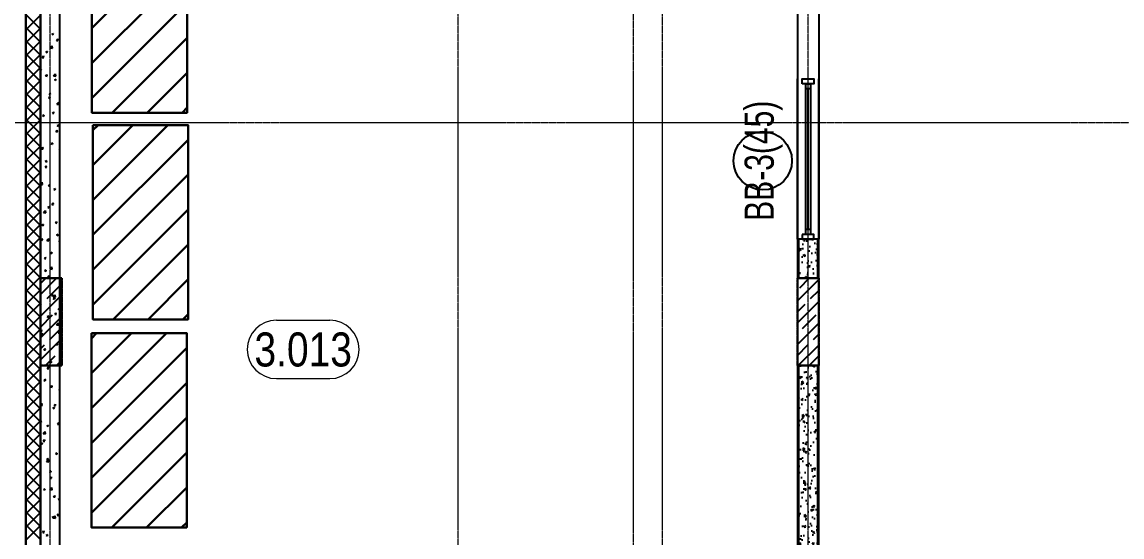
# Model space of a CAD drawing. Header units: millimetres. Extents: x -231292 to 573618, y -153144 to 564035.
# Drawn here: x 8613 to 19933, y 230002 to 235302 of the extents above; entities that cross this region are included whole.
import ezdxf
from ezdxf.enums import TextEntityAlignment as Align

# ---------------------------------------------------------------- set-up
doc = ezdxf.new("R2010")
doc.units = ezdxf.units.MM
doc.linetypes.add('CENTER2', pattern=[28.575, 19.05, -3.175, 3.175, -3.175])
doc.linetypes.add('HIDDEN2', pattern=[4.7625, 3.175, -1.5875])
doc.layers.get('0').update_dxf_attribs({"color": 250})
doc.layers.get('Defpoints').update_dxf_attribs({"color": 250})
for name, color, linetype, lineweight in [('10.3) строит. леса', 20, 'Continuous', 30), ('АР_Area', 250, 'Continuous', 5), ('АР_Витраж', 250, 'Continuous', 13), ('АР_Витраж марка', 250, 'Continuous', 9), ('АР_Колонны', 250, 'Continuous', 35), ('АР_Стены ЖБ', 250, 'Continuous', 35), ('АР_Стены ПЕНОблок', 250, 'Continuous', 20), ('АР_Тонкая', 250, 'Continuous', 5), ('АР_Утеплитель', 250, 'Continuous', 0), ('АР_Штриховка', 250, 'Continuous', 0), ('РД_Оси_100', 250, 'Continuous', 0), ('РД_проем_инж перемыч_фахверк', 250, 'Continuous', 18)]:
    doc.layers.add(name, color=color, linetype=linetype, lineweight=lineweight)
doc.layers.add('РД_Витраж_вн', color=250, linetype='Continuous')
doc.layers.add('РД_Проем', color=250, linetype='Continuous', lineweight=0, plot=False)
doc.styles.add('Arial_09', font='ARIALN.TTF', dxfattribs={"width": 0.9})
doc.styles.add('style1', font='ARIALN.TTF')

# ---------------------------------------------------------------- blocks, each defined once
blk = doc.blocks.new('MOK-МаркаПом_овал_ареал')
for p, q in [((-2.75, 3), (2.75, 3)), ((-2.75, -3), (2.75, -3))]:
    blk.add_line(p, q)
for centre, radius, start, end in [((-2.75, 0), 3, 90, 270), ((2.75, 0), 3, 270, 90), ((-3.75, 0), 3.5, 0, 0.001)]:
    blk.add_arc(centre, radius, start, end)
at = {"color": 0, "style": 'style1'}
blk.add_attdef('АР-ПОМЕЩЕНИЕ:НОМЕР', text='', height=3.5, dxfattribs=at).set_placement((0, 0), align=Align.MIDDLE)
at = {"layer": 'Defpoints', "color": 2, "style": 'style1'}
blk.add_attdef('АР-ПОМЕЩЕНИЕ:НАИМЕНОВАНИЕ', text='', height=1, dxfattribs=at).set_placement((-0.09, -4.81), align=Align.MIDDLE)
blk = doc.blocks.new('МаркаВитража1')
at = {"layer": 'Defpoints'}
blk.add_circle((0, 0), 3, dxfattribs=at)
at = {"color": 0, "linetype": 'ByBlock', "lineweight": -2, "style": 'Arial_09', "width": 0.9}
blk.add_attdef('АР-ОКНО:НАИМЕНОВАНИЕ', text='', height=3, dxfattribs=at).set_placement((0, 0), align=Align.MIDDLE)
blk = doc.blocks.new('оси_рен')
at = {"layer": 'РД_Оси_100', "color": 251, "linetype": 'CENTER2', "true_color": 0x636466}
for p, q in [((1195652.916, 135558.25), (1195652.916, 223268.25)), ((1199852.916, 135558.25), (1199852.916, 223268.25)), ((1225207.916, 183613.25), (1189697.958, 183613.25))]:
    blk.add_line(p, q, dxfattribs=at)
for points in [[(1201652.916, 223268.25), (1201652.916, 135558.25)], [(1201952.916, 135558.25), (1201952.916, 223268.25)], [(1203452.916, 135558.25), (1203452.916, 223268.25)]]:
    blk.add_lwpolyline(points, dxfattribs=at)

msp = doc.modelspace()

# ---------------------------------------------------------------- hatches: boundary and pattern name
at = {"layer": '10.3) строит. леса'}
h = msp.add_hatch(dxfattribs=at)
h.set_pattern_fill('ANSI31', color=256, scale=80)
h.set_pattern_definition([(45, (13532.57, 380247.78), (-179.60512, 179.60512), [])])
h.paths.add_polyline_path([(9332.886, 236368.665), (9332.886, 234368.665), (10312.886, 234368.665), (10312.886, 236368.665)])
h = msp.add_hatch(dxfattribs=at)
h.set_pattern_fill('ANSI31', color=256, scale=80)
h.set_pattern_definition([(45, (13542, 378121.18), (-179.60512, 179.60512), [])])
h.paths.add_polyline_path([(9342.322, 234242.065), (9342.322, 232242.065), (10322.322, 232242.065), (10322.322, 234242.065)])
h = msp.add_hatch(dxfattribs=at)
h.set_pattern_fill('ANSI31', color=256, scale=80)
h.set_pattern_definition([(45, (13527.89, 375979.33), (-179.60512, 179.60512), [])])
h.paths.add_polyline_path([(9328.199, 232100.213), (9328.199, 230100.213), (10308.199, 230100.213), (10308.199, 232100.213)])
at = {"layer": 'АР_Штриховка', "linetype": 'Continuous', "lineweight": 25, "true_color": 0x000000}
h = msp.add_hatch(dxfattribs=at)
h.set_pattern_fill('AR-CONC', color=18, angle=-315, style=0)
h.set_pattern_definition([(95, (-195344.93, 50353), (140.09465, 117.55338), [19.05, -209.55]), (40, (-195344.93, 50353), (-160.01845, 110.17673), [15.24, -167.64058]), (145.451445, (-195333.26, 50362.8), (-19.9238, 227.7301), [16.19001, -178.09024]), (91.1842, (-195380.85, 50388.92), (221.41024, 161.95341), [28.575, -314.325]), (141.63556, (-195362.4, 50402.42), (-7.08662, 342.82676), [24.28502, -267.1356]), (36.18415, (-195380.85, 50388.92), (-7.08662, 342.82676), [22.85997, -251.45973]), (66, (-195353.91, 50397.9), (179.51998, 34.89515), [19.05, -209.55]), (11, (-195353.91, 50397.9), (-86.53993, 173.94119), [15.24, -167.64]), (116.451445, (-195338.95, 50400.81), (92.98005, 208.83634), [16.19001, -178.08994]), (82.5, (-195344.934, 50353), (-57.605469, 61.973414), [0, -165.608, 0, -170.18, 0, -168.275]), (52.5, (-195344.93, 50353), (-23.589727, 118.087), [0, -97.028, 0, -161.798, 0, -64.135]), (12.5, (-195384.986, 50312.95), (99.927863, 91.826196), [0, -63.5, 0, -198.12, 0, -262.89]), (2.5, (-195402.95, 50294.99), (86.763904, 122.722393), [0, -82.55, 0, -131.572, 0, -186.69])])
h.paths.add_polyline_path([(16803.243, 235967.253), (16603.243, 235967.253), (16603.243, 235966.253), (16803.243, 235966.253)], flags=0)
h.paths.add_polyline_path([(16803.243, 233066.253), (16603.243, 233066.253), (16603.243, 232666.253), (16803.243, 232666.253)], flags=0)
h = msp.add_hatch(dxfattribs=at)
h.set_pattern_fill('AR-CONC', color=18, angle=-315, style=0)
h.set_pattern_definition([(95, (-195344.93, 50353), (140.09465, 117.55338), [19.05, -209.55]), (40, (-195344.93, 50353), (-160.01845, 110.17673), [15.24, -167.64058]), (145.451445, (-195333.26, 50362.8), (-19.9238, 227.7301), [16.19001, -178.09024]), (91.1842, (-195380.85, 50388.92), (221.41024, 161.95341), [28.575, -314.325]), (141.63556, (-195362.4, 50402.42), (-7.08662, 342.82676), [24.28502, -267.1356]), (36.18415, (-195380.85, 50388.92), (-7.08662, 342.82676), [22.85997, -251.45973]), (66, (-195353.91, 50397.9), (179.51998, 34.89515), [19.05, -209.55]), (11, (-195353.91, 50397.9), (-86.53993, 173.94119), [15.24, -167.64]), (116.451445, (-195338.95, 50400.81), (92.98005, 208.83634), [16.19001, -178.08994]), (82.5, (-195344.934, 50353), (-57.605469, 61.973414), [0, -165.608, 0, -170.18, 0, -168.275]), (52.5, (-195344.93, 50353), (-23.589727, 118.087), [0, -97.028, 0, -161.798, 0, -64.135]), (12.5, (-195384.986, 50312.95), (99.927863, 91.826196), [0, -63.5, 0, -198.12, 0, -262.89]), (2.5, (-195402.95, 50294.99), (86.763904, 122.722393), [0, -82.55, 0, -131.572, 0, -186.69])])
h.paths.add_polyline_path([(16803.243, 231766.253), (16603.243, 231766.253), (16603.243, 228266.253), (16803.243, 228266.253)], flags=0)

# ---------------------------------------------------------------- linework, layer by layer
at = {"layer": '10.3) строит. леса'}
for points in [[(9332.886, 236368.665), (9332.886, 234368.665), (10312.886, 234368.665), (10312.886, 236368.665)], [(9342.322, 234242.065), (9342.322, 232242.065), (10322.322, 232242.065), (10322.322, 234242.065)], [(9328.199, 232100.213), (9328.199, 230100.213), (10308.199, 230100.213), (10308.199, 232100.213)]]:
    msp.add_lwpolyline(points, close=True, dxfattribs=at)
at = {"layer": 'АР_Витраж', "color": 18, "linetype": 'Continuous', "lineweight": 25, "true_color": 0x000000}
for p, q in [((16593.243, 233066.253), (16593.243, 234716.253)), ((16813.243, 233066.253), (16813.243, 234716.253)), ((16728.243, 234616.253), (16678.243, 234616.253)), ((16703.243, 233166.253), (16703.243, 234616.253)), ((16728.243, 233166.253), (16678.243, 233166.253))]:
    msp.add_line(p, q, dxfattribs=at)
for points in [[(16643.243, 234666.253), (16643.243, 234716.253), (16763.243, 234716.253), (16763.243, 234666.253)], [(16728.243, 233116.253), (16678.243, 233116.253), (16678.243, 234666.253), (16728.243, 234666.253)], [(16643.243, 233116.253), (16643.243, 233066.253), (16763.243, 233066.253), (16763.243, 233116.253)]]:
    msp.add_lwpolyline(points, close=True, dxfattribs=at)
at = {"layer": 'АР_Колонны', "color": 18, "linetype": 'HIDDEN2', "lineweight": 25, "true_color": 0x000000}
for p, q in [((8803.243, 232666.253), (9023.243, 232666.253)), ((8803.243, 231766.253), (8803.243, 232666.253)), ((9023.243, 232666.253), (9023.243, 231766.253)), ((16593.243, 232666.253), (16813.243, 232666.253)), ((16593.243, 231766.253), (16593.243, 232666.253)), ((16813.243, 232666.253), (16813.243, 231766.253)), ((9023.243, 231766.253), (8803.243, 231766.253)), ((16813.243, 231766.253), (16593.243, 231766.253))]:
    msp.add_line(p, q, dxfattribs=at)
at = {"layer": 'АР_Колонны', "color": 18, "linetype": 'Continuous', "lineweight": 25, "true_color": 0x000000}
for p, q in [((9023.243, 232666.253), (8803.243, 232666.253)), ((8803.243, 232666.253), (8803.243, 231766.253)), ((9023.243, 232666.253), (8803.243, 232666.253)), ((8803.243, 232666.253), (8803.243, 231766.253)), ((9023.243, 231766.253), (9023.243, 232666.253)), ((9023.243, 231766.253), (9023.243, 232666.253)), ((16813.243, 232666.253), (16593.243, 232666.253)), ((16593.243, 232666.253), (16593.243, 231766.253)), ((16813.243, 232666.253), (16593.243, 232666.253)), ((16593.243, 232666.253), (16593.243, 231766.253)), ((16813.243, 231766.253), (16813.243, 232666.253)), ((16813.243, 231766.253), (16813.243, 232666.253)), ((8803.243, 231766.253), (9023.243, 231766.253)), ((8803.243, 231766.253), (9023.243, 231766.253)), ((16593.243, 231766.253), (16813.243, 231766.253)), ((16593.243, 231766.253), (16813.243, 231766.253))]:
    msp.add_line(p, q, dxfattribs=at)
at = {"layer": 'АР_Стены ЖБ', "color": 18, "linetype": 'Continuous', "lineweight": 25, "true_color": 0x000000}
for p, q in [((9023.243, 232666.253), (8803.243, 232666.253)), ((8803.243, 232666.253), (8803.243, 231766.253)), ((9023.243, 231766.253), (9023.243, 232666.253)), ((16813.243, 232666.253), (16593.243, 232666.253)), ((16593.243, 232666.253), (16593.243, 231766.253)), ((16813.243, 231766.253), (16813.243, 232666.253)), ((8803.243, 231766.253), (9023.243, 231766.253)), ((16593.243, 231766.253), (16813.243, 231766.253))]:
    msp.add_line(p, q, dxfattribs=at)
at = {"layer": 'АР_Стены ПЕНОблок', "color": 18, "linetype": 'Continuous', "lineweight": 25, "true_color": 0x000000}
for p, q in [((8803.243, 263866.253), (8803.243, 187666.253)), ((9003.243, 187666.253), (9003.243, 263866.253)), ((16803.243, 233066.253), (16603.243, 233066.253)), ((16603.243, 233066.253), (16603.243, 232666.253)), ((16803.243, 232666.253), (16803.243, 233066.253)), ((16603.243, 232666.253), (16803.243, 232666.253)), ((16803.243, 231766.253), (16603.243, 231766.253)), ((16603.243, 231766.253), (16603.243, 228266.253)), ((16803.243, 228266.253), (16803.243, 231766.253))]:
    msp.add_line(p, q, dxfattribs=at)
at = {"layer": 'АР_Тонкая', "color": 18, "linetype": 'Continuous', "lineweight": 25, "true_color": 0x000000}
for p, q in [((8653.243, 187666.253), (8653.243, 263866.253)), ((16603.243, 233066.253), (16593.243, 233066.253)), ((16593.243, 233066.253), (16593.243, 232666.253)), ((16603.243, 232666.253), (16603.243, 233066.253)), ((16813.243, 233066.253), (16803.243, 233066.253)), ((16803.243, 233066.253), (16803.243, 232666.253)), ((16813.243, 232666.253), (16813.243, 233066.253)), ((16593.243, 232666.253), (16603.243, 232666.253)), ((16803.243, 232666.253), (16813.243, 232666.253)), ((16603.243, 231766.253), (16593.243, 231766.253)), ((16593.243, 231766.253), (16593.243, 228266.253)), ((16603.243, 228266.253), (16603.243, 231766.253)), ((16813.243, 231766.253), (16803.243, 231766.253)), ((16803.243, 231766.253), (16803.243, 228266.253)), ((16813.243, 228266.253), (16813.243, 231766.253))]:
    msp.add_line(p, q, dxfattribs=at)
at = {"layer": 'АР_Утеплитель', "color": 18, "linetype": 'Continuous', "lineweight": 25, "true_color": 0x000000}
for p, q in [((8653.243, 263866.253), (8653.243, 187666.253)), ((8803.243, 187666.253), (8803.243, 263866.253))]:
    msp.add_line(p, q, dxfattribs=at)
at = {"layer": 'АР_Штриховка', "color": 18, "linetype": 'Continuous', "lineweight": 25, "true_color": 0x000000}
for p, q in [((8803.243, 235229.521), (8653.243, 235379.521)), ((8653.243, 235223.234), (8803.243, 235373.234)), ((8803.243, 235094.817), (8653.243, 235244.817)), ((8653.243, 235088.53), (8803.243, 235238.53)), ((8918.772, 235178.641), (8931.406, 235170.119)), ((8918.866, 235178.849), (8936.651, 235185.676)), ((8931.416, 235170.117), (8936.566, 235185.466)), ((8968.268, 235113.298), (8980.513, 235127.891)), ((8983.309, 235111.933), (8980.372, 235127.855)), ((8803.243, 234960.113), (8653.243, 235110.113)), ((8653.243, 234953.826), (8803.243, 235103.826)), ((8903.476, 235037.428), (8926.066, 235033.924)), ((8903.489, 235037.401), (8923.272, 235058.019)), ((8926.061, 235033.895), (8923.255, 235058.017)), ((8968.267, 235113.288), (8983.449, 235111.959)), ((8803.243, 234825.409), (8653.243, 234975.409)), ((8653.243, 234819.122), (8803.243, 234969.122)), ((8821.325, 234938.17), (8836.507, 234936.842)), ((8821.326, 234938.18), (8833.571, 234952.773)), ((8836.368, 234936.816), (8833.431, 234952.737)), ((8856.97, 234994.453), (8869.604, 234985.931)), ((8857.064, 234994.661), (8874.849, 235001.488)), ((8869.614, 234985.929), (8874.764, 235001.278)), ((8803.243, 234690.705), (8653.243, 234840.705)), ((8653.243, 234684.418), (8803.243, 234834.418)), ((8803.243, 234813.536), (8813.046, 234817.3)), ((8803.243, 234804.819), (8807.802, 234801.743)), ((8807.812, 234801.741), (8812.962, 234817.09)), ((8803.243, 234556.001), (8653.243, 234706.001)), ((8653.243, 234549.715), (8803.243, 234699.715)), ((8856.569, 234747.113), (8871.751, 234745.785)), ((8856.57, 234747.123), (8868.815, 234761.716)), ((8871.61, 234745.759), (8868.674, 234761.68)), ((8937.151, 234747.96), (8959.74, 234744.456)), ((8937.164, 234747.932), (8956.947, 234768.551)), ((8946.782, 234708), (8959.417, 234699.478)), ((8946.876, 234708.207), (8964.661, 234715.034)), ((8959.736, 234744.427), (8956.93, 234768.549)), ((8959.426, 234699.476), (8964.576, 234714.825)), ((8803.243, 234421.298), (8653.243, 234571.298)), ((8653.243, 234415.011), (8803.243, 234565.011)), ((8891.812, 234556.056), (8906.994, 234554.728)), ((8891.813, 234556.066), (8904.058, 234570.659)), ((8906.853, 234554.702), (8903.916, 234570.623)), ((8884.98, 234523.812), (8897.615, 234515.29)), ((8885.074, 234524.019), (8902.859, 234530.846)), ((8897.624, 234515.288), (8902.774, 234530.637)), ((8970.825, 234458.492), (8993.415, 234454.988)), ((8970.839, 234458.464), (8990.622, 234479.083)), ((8993.411, 234454.958), (8990.604, 234479.081)), ((8803.243, 234286.594), (8653.243, 234436.594)), ((8653.243, 234280.307), (8803.243, 234430.307)), ((8823.178, 234339.624), (8835.813, 234331.102)), ((8823.272, 234339.831), (8841.057, 234346.658)), ((8835.822, 234331.1), (8840.972, 234346.449)), ((8927.056, 234364.999), (8942.238, 234363.671)), ((8927.057, 234365.009), (8939.302, 234379.603)), ((8942.096, 234363.645), (8939.159, 234379.566)), ((8803.243, 234151.89), (8653.243, 234301.89)), ((8653.243, 234145.603), (8803.243, 234295.603)), ((8974.793, 234237.359), (8987.427, 234228.837)), ((8974.886, 234237.566), (8992.671, 234244.393)), ((8987.436, 234228.835), (8992.587, 234244.184)), ((8803.243, 234017.186), (8653.243, 234167.186)), ((8653.243, 234010.899), (8803.243, 234160.899)), ((8962.299, 234173.943), (8977.481, 234172.614)), ((8962.3, 234173.953), (8974.545, 234188.546)), ((8977.339, 234172.588), (8974.402, 234188.509)), ((8803.243, 233882.482), (8653.243, 234032.482)), ((8653.243, 233876.195), (8803.243, 234026.195)), ((8815.358, 233998.825), (8830.54, 233997.497)), ((8815.359, 233998.835), (8827.604, 234013.428)), ((8830.398, 233997.47), (8827.461, 234013.391)), ((8912.991, 234053.171), (8925.625, 234044.649)), ((8913.084, 234053.378), (8930.869, 234060.205)), ((8925.634, 234044.647), (8930.785, 234059.996)), ((8997.543, 233982.896), (9003.243, 233989.688)), ((8803.243, 233747.778), (8653.243, 233897.778)), ((8653.243, 233741.491), (8803.243, 233891.491)), ((8851.282, 233869.19), (8869.067, 233876.017)), ((8863.832, 233860.459), (8868.983, 233875.808)), ((8997.543, 233982.886), (9003.243, 233982.387)), ((8803.243, 233613.075), (8653.243, 233763.075)), ((8850.601, 233807.768), (8865.783, 233806.44)), ((8850.602, 233807.778), (8862.847, 233822.371)), ((8851.189, 233868.983), (8863.823, 233860.461)), ((8865.641, 233806.413), (8862.704, 233822.334)), ((9002.803, 233766.718), (9003.243, 233766.421)), ((9002.897, 233766.925), (9003.243, 233767.058)), ((8653.243, 233606.788), (8803.243, 233756.788)), ((8803.243, 233690.285), (8807.265, 233691.829)), ((8803.243, 233679.885), (8807.18, 233691.62)), ((8803.243, 233634.663), (8820.568, 233652.72)), ((8823.356, 233628.595), (8820.55, 233652.717)), ((8803.243, 233478.371), (8653.243, 233628.371)), ((8653.243, 233472.084), (8803.243, 233622.084)), ((8803.243, 233631.746), (8823.361, 233628.626)), ((8885.845, 233616.711), (8901.027, 233615.383)), ((8885.846, 233616.721), (8898.091, 233631.314)), ((8900.884, 233615.356), (8897.947, 233631.278)), ((8941.001, 233582.53), (8953.635, 233574.008)), ((8941.094, 233582.737), (8958.879, 233589.563)), ((8953.645, 233574.005), (8958.795, 233589.354)), ((8803.243, 233343.667), (8653.243, 233493.667)), ((8653.243, 233337.38), (8803.243, 233487.38)), ((8921.088, 233425.654), (8936.27, 233424.326)), ((8921.089, 233425.664), (8933.334, 233440.257)), ((8936.126, 233424.299), (8933.19, 233440.221)), ((8803.243, 233208.963), (8653.243, 233358.963)), ((8653.243, 233202.676), (8803.243, 233352.676)), ((8834.445, 233342.661), (8857.035, 233339.158)), ((8834.459, 233342.632), (8854.243, 233363.251)), ((8857.031, 233339.127), (8854.224, 233363.249)), ((8879.199, 233398.342), (8891.833, 233389.82)), ((8879.292, 233398.548), (8897.077, 233405.375)), ((8891.843, 233389.818), (8896.993, 233405.167)), ((8803.243, 233074.259), (8653.243, 233224.259)), ((8653.243, 233067.972), (8803.243, 233217.972)), ((8817.397, 233214.154), (8830.031, 233205.632)), ((8817.49, 233214.36), (8835.275, 233221.187)), ((8830.041, 233205.63), (8835.191, 233220.979)), ((8956.332, 233234.607), (8968.578, 233249.201)), ((8956.332, 233234.597), (8971.514, 233233.269)), ((8971.369, 233233.242), (8968.432, 233249.164)), ((8803.243, 232939.555), (8653.243, 233089.555)), ((8653.243, 232933.268), (8803.243, 233083.268)), ((8969.011, 233111.889), (8981.646, 233103.367)), ((8969.105, 233112.095), (8986.889, 233118.922)), ((8981.655, 233103.364), (8986.805, 233118.713)), ((8809.39, 233059.48), (8824.572, 233058.151)), ((8809.391, 233059.49), (8821.636, 233074.083)), ((8824.428, 233058.124), (8821.491, 233074.046)), ((8868.12, 233053.193), (8890.71, 233049.689)), ((8868.134, 233053.164), (8887.918, 233073.783)), ((8890.705, 233049.658), (8887.899, 233073.781)), ((8991.575, 233043.541), (9003.243, 233042.52)), ((8991.576, 233043.551), (9003.243, 233057.455)), ((8803.243, 232804.852), (8653.243, 232954.852)), ((8653.243, 232798.565), (8803.243, 232948.565)), ((8844.634, 232868.423), (8859.816, 232867.095)), ((8844.635, 232868.433), (8856.88, 232883.026)), ((8859.671, 232867.068), (8856.734, 232882.989)), ((8907.209, 232927.701), (8919.844, 232919.179)), ((8907.303, 232927.907), (8925.087, 232934.734)), ((8919.853, 232919.176), (8925.003, 232934.525)), ((8803.243, 232670.148), (8653.243, 232820.148)), ((8653.243, 232663.861), (8803.243, 232813.861)), ((8845.407, 232743.513), (8858.042, 232734.991)), ((8845.501, 232743.719), (8863.285, 232750.546)), ((8858.051, 232734.988), (8863.201, 232750.337)), ((8901.795, 232763.725), (8924.385, 232760.221)), ((8901.809, 232763.695), (8921.593, 232784.314)), ((8924.38, 232760.19), (8921.574, 232784.312)), ((8803.243, 232535.444), (8653.243, 232685.444)), ((8653.243, 232529.157), (8803.243, 232679.157)), ((8803.243, 232499.552), (8969.944, 232666.253)), ((8803.243, 232611.805), (8857.691, 232666.253)), ((8879.877, 232677.366), (8895.059, 232676.038)), ((8879.878, 232677.376), (8892.123, 232691.969)), ((8894.914, 232676.011), (8891.977, 232691.932)), ((8997.022, 232641.248), (9003.243, 232637.051)), ((8997.115, 232641.454), (9003.243, 232643.806)), ((16593.243, 232656.334), (16603.162, 232666.253)), ((16593.243, 232431.828), (16813.243, 232651.828)), ((16617.174, 232568.012), (16715.415, 232666.253)), ((8803.243, 232400.74), (8653.243, 232550.74)), ((8653.243, 232394.453), (8803.243, 232544.453)), ((8871.703, 232455.759), (9012.02, 232596.075)), ((16729.427, 232455.759), (16813.243, 232539.574)), ((8803.243, 232266.036), (8653.243, 232416.036)), ((8653.243, 232259.749), (8803.243, 232409.749)), ((8803.243, 232275.045), (9023.243, 232495.045)), ((8915.121, 232486.319), (8927.367, 232500.912)), ((8915.121, 232486.309), (8930.303, 232484.981)), ((8930.157, 232484.954), (8927.22, 232500.875)), ((8935.22, 232457.06), (8947.854, 232448.538)), ((8935.313, 232457.266), (8953.098, 232464.093)), ((8935.47, 232474.257), (8958.06, 232470.753)), ((8935.484, 232474.227), (8955.267, 232494.846)), ((8947.863, 232448.535), (8953.013, 232463.884)), ((8958.055, 232470.721), (8955.248, 232494.844)), ((16593.243, 232207.321), (16813.243, 232427.321)), ((8803.243, 232387.299), (8815.576, 232399.632)), ((8950.364, 232295.252), (8965.546, 232293.924)), ((8950.365, 232295.262), (8962.61, 232309.855)), ((8965.4, 232293.897), (8962.463, 232309.818)), ((8983.956, 232343.505), (9023.243, 232382.792)), ((16593.243, 232319.574), (16673.301, 232399.632)), ((8803.243, 232131.332), (8653.243, 232281.332)), ((8653.243, 232125.045), (8803.243, 232275.045)), ((8803.243, 232162.792), (8927.83, 232287.379)), ((8803.243, 232050.539), (9023.243, 232270.539)), ((8873.417, 232272.872), (8886.052, 232264.35)), ((8873.511, 232273.077), (8891.295, 232279.904)), ((8886.061, 232264.347), (8891.211, 232279.696)), ((8969.145, 232184.789), (8991.734, 232181.285)), ((8969.159, 232184.758), (8988.942, 232205.377)), ((8991.729, 232181.253), (8988.923, 232205.375)), ((16593.243, 231982.815), (16813.243, 232202.815)), ((16645.237, 232147.062), (16785.554, 232287.379)), ((8803.243, 231996.628), (8653.243, 232146.628)), ((8653.243, 231990.342), (8803.243, 232140.342)), ((8803.423, 232120.135), (8818.605, 232118.806)), ((8803.424, 232120.145), (8815.669, 232134.738)), ((8811.615, 232088.684), (8824.25, 232080.162)), ((8811.709, 232088.889), (8829.493, 232095.716)), ((8818.458, 232118.779), (8815.521, 232134.7)), ((8824.259, 232080.159), (8829.409, 232095.508)), ((8899.766, 232034.809), (9023.243, 232158.286)), ((8985.607, 232104.195), (9000.789, 232102.867)), ((8985.608, 232104.206), (8997.853, 232118.799)), ((9000.642, 232102.84), (8997.705, 232118.761)), ((16757.49, 232034.809), (16813.243, 232090.562)), ((8803.243, 231861.925), (8653.243, 232011.925)), ((8653.243, 231855.638), (8803.243, 232005.638)), ((8803.243, 231826.033), (9023.243, 232046.033)), ((8803.243, 231938.286), (8843.64, 231978.682)), ((8963.23, 231986.419), (8975.864, 231977.897)), ((8963.323, 231986.624), (8981.108, 231993.451)), ((8975.873, 231977.894), (8981.024, 231993.243)), ((16593.243, 231870.562), (16701.364, 231978.682)), ((16601.187, 231766.253), (16813.243, 231978.308)), ((8803.243, 231727.221), (8653.243, 231877.221)), ((8653.243, 231720.934), (8803.243, 231870.934)), ((8838.666, 231929.078), (8853.848, 231927.749)), ((8838.667, 231929.088), (8850.912, 231943.681)), ((8853.701, 231927.722), (8850.764, 231943.643)), ((8855.717, 231766.253), (8955.893, 231866.429)), ((9002.819, 231895.32), (9003.243, 231895.255)), ((9002.834, 231895.29), (9003.243, 231895.717)), ((9012.02, 231922.556), (9023.243, 231933.779)), ((16713.441, 231766.253), (16813.243, 231866.055)), ((8803.243, 231592.517), (8653.243, 231742.517)), ((8653.243, 231586.23), (8803.243, 231736.23)), ((8873.91, 231738.031), (8886.156, 231752.624)), ((8873.91, 231738.021), (8889.092, 231736.693)), ((8888.944, 231736.665), (8886.007, 231752.586)), ((8901.428, 231802.231), (8914.062, 231793.709)), ((8901.521, 231802.436), (8919.306, 231809.263)), ((8914.071, 231793.706), (8919.222, 231809.055)), ((8967.97, 231766.253), (9023.243, 231821.526)), ((8839.626, 231618.043), (8852.26, 231609.521)), ((8839.719, 231618.248), (8857.504, 231625.075)), ((8852.269, 231609.518), (8857.42, 231624.867)), ((8803.243, 231457.813), (8653.243, 231607.813)), ((8653.243, 231451.526), (8803.243, 231601.526)), ((8909.153, 231546.964), (8924.335, 231545.636)), ((8909.154, 231546.974), (8921.399, 231561.567)), ((8924.187, 231545.608), (8921.25, 231561.53)), ((8991.24, 231515.778), (9003.243, 231507.682)), ((8991.333, 231515.983), (9003.243, 231520.554)), ((8803.243, 231323.109), (8653.243, 231473.109)), ((8653.243, 231316.822), (8803.243, 231466.822)), ((8803.243, 231188.405), (8653.243, 231338.405)), ((8653.243, 231182.118), (8803.243, 231332.118)), ((8803.243, 231362.709), (8818.888, 231379.014)), ((8803.243, 231357.782), (8821.68, 231354.923)), ((8821.675, 231354.89), (8818.868, 231379.012)), ((8929.438, 231331.59), (8942.073, 231323.067)), ((8929.531, 231331.795), (8947.316, 231338.622)), ((8942.082, 231323.065), (8947.232, 231338.414)), ((8944.396, 231355.907), (8959.578, 231354.579)), ((8944.397, 231355.917), (8956.642, 231370.51)), ((8959.43, 231354.551), (8956.493, 231370.473)), ((8803.243, 231053.702), (8653.243, 231203.702)), ((8653.243, 231047.415), (8803.243, 231197.415)), ((8803.243, 231187.696), (8809.701, 231195.393)), ((8803.243, 231180.283), (8812.637, 231179.461)), ((8812.488, 231179.433), (8809.552, 231195.355)), ((8979.64, 231164.85), (8994.822, 231163.522)), ((8979.641, 231164.86), (8991.886, 231179.454)), ((8994.673, 231163.494), (8991.736, 231179.416)), ((8803.243, 230918.998), (8653.243, 231068.998)), ((8653.243, 230912.711), (8803.243, 231062.711)), ((8832.765, 231068.958), (8855.355, 231065.455)), ((8832.779, 231068.927), (8852.563, 231089.546)), ((8855.349, 231065.421), (8852.543, 231089.544)), ((8867.636, 231147.402), (8880.271, 231138.88)), ((8867.729, 231147.607), (8885.514, 231154.433)), ((8880.28, 231138.877), (8885.43, 231154.226)), ((8803.243, 230784.294), (8653.243, 230934.294)), ((8805.834, 230963.214), (8818.469, 230954.692)), ((8805.927, 230963.418), (8823.712, 230970.245)), ((8818.478, 230954.689), (8823.628, 230970.038)), ((8832.699, 230989.743), (8844.945, 231004.336)), ((8832.699, 230989.733), (8847.881, 230988.404)), ((8847.731, 230988.376), (8844.794, 231004.298)), ((8653.243, 230778.007), (8803.243, 230928.007)), ((8957.448, 230860.948), (8970.083, 230852.426)), ((8957.541, 230861.153), (8975.326, 230867.98)), ((8970.092, 230852.424), (8975.242, 230867.773)), ((8803.243, 230649.59), (8653.243, 230799.59)), ((8653.243, 230643.303), (8803.243, 230793.303)), ((8866.439, 230779.49), (8889.029, 230775.986)), ((8866.454, 230779.459), (8886.238, 230800.077)), ((8867.942, 230798.676), (8883.124, 230797.347)), ((8867.943, 230798.686), (8880.188, 230813.279)), ((8882.974, 230797.32), (8880.037, 230813.241)), ((8889.024, 230775.953), (8886.218, 230800.075)), ((8803.243, 230514.886), (8653.243, 230664.886)), ((8653.243, 230508.599), (8803.243, 230658.599)), ((8895.646, 230676.76), (8908.281, 230668.238)), ((8895.739, 230676.965), (8913.524, 230683.792)), ((8903.185, 230607.619), (8918.367, 230606.291)), ((8903.186, 230607.629), (8915.431, 230622.222)), ((8908.29, 230668.236), (8913.44, 230683.585)), ((8918.217, 230606.263), (8915.28, 230622.184)), ((8803.243, 230380.182), (8653.243, 230530.182)), ((8653.243, 230373.895), (8803.243, 230523.895)), ((8833.844, 230492.573), (8846.479, 230484.05)), ((8833.937, 230492.777), (8851.722, 230499.604)), ((8846.488, 230484.048), (8851.638, 230499.397)), ((8900.114, 230490.022), (8922.704, 230486.518)), ((8900.129, 230489.99), (8919.913, 230510.609)), ((8922.699, 230486.484), (8919.893, 230510.607)), ((8803.243, 230245.479), (8653.243, 230395.479)), ((8653.243, 230239.192), (8803.243, 230389.192)), ((8938.429, 230416.562), (8953.611, 230415.234)), ((8938.43, 230416.572), (8950.675, 230431.165)), ((8953.46, 230415.206), (8950.523, 230431.127)), ((8985.459, 230390.307), (8998.093, 230381.785)), ((8985.552, 230390.512), (9003.243, 230397.303)), ((8998.102, 230381.783), (9003.243, 230397.104)), ((8803.243, 230110.775), (8653.243, 230260.775)), ((8653.243, 230104.488), (8803.243, 230254.488)), ((8803.243, 230255.463), (8803.734, 230256.047)), ((8806.519, 230240.088), (8803.582, 230256.009)), ((8803.243, 230240.416), (8806.67, 230240.116)), ((8923.657, 230206.119), (8936.291, 230197.597)), ((8923.749, 230206.324), (8941.534, 230213.151)), ((8933.789, 230200.554), (8956.379, 230197.05)), ((8933.804, 230200.522), (8953.588, 230221.14)), ((8936.3, 230197.595), (8941.45, 230212.944)), ((8956.374, 230197.016), (8953.567, 230221.138)), ((8973.672, 230225.505), (8988.854, 230224.177)), ((8973.673, 230225.515), (8985.918, 230240.108)), ((8988.703, 230224.149), (8985.766, 230240.07)), ((8803.243, 229976.071), (8653.243, 230126.071)), ((8653.243, 229969.784), (8803.243, 230119.784)), ((8826.731, 230050.387), (8841.913, 230049.059)), ((8826.732, 230050.397), (8838.977, 230064.991)), ((8841.762, 230049.031), (8838.825, 230064.952)), ((8861.947, 230022.136), (8879.732, 230028.962)), ((8874.498, 230013.407), (8879.648, 230028.756)), ((8861.855, 230021.931), (8874.489, 230013.409))]:
    msp.add_line(p, q, dxfattribs=at)
at = {"layer": 'РД_Витраж_вн', "color": 18, "linetype": 'Continuous', "lineweight": 25, "true_color": 0x000000}
for p, q in [((16593.243, 235966.253), (16593.243, 233066.253)), ((16813.243, 235966.253), (16813.243, 233066.253))]:
    msp.add_line(p, q, dxfattribs=at)
at = {"layer": 'РД_Проем', "color": 18, "linetype": 'Continuous', "lineweight": 25, "true_color": 0x000000}
for p, q in [((16593.243, 235966.253), (16593.243, 233066.253)), ((16813.243, 235966.253), (16813.243, 233066.253))]:
    msp.add_line(p, q, dxfattribs=at)
at = {"layer": 'РД_проем_инж перемыч_фахверк', "color": 18, "linetype": 'Continuous', "lineweight": 25, "true_color": 0x000000}
for p, q in [((16593.243, 235966.253), (16593.243, 233066.253)), ((16813.243, 235966.253), (16813.243, 233066.253))]:
    msp.add_line(p, q, dxfattribs=at)

# ---------------------------------------------------------------- block references
at = {"rotation": 359.999868838025}
msp.add_blockref('оси_рен', (-1186750.035, 50655.808), dxfattribs=at)
at = {"layer": 'АР_Area', "color": 18, "linetype": 'Continuous', "lineweight": 15, "true_color": 0x000000}
ref = msp.add_blockref('MOK-МаркаПом_овал_ареал', (11507.091, 231932.572), dxfattribs=dict(at, xscale=100, yscale=100, zscale=100))
ref.add_attrib('АР-ПОМЕЩЕНИЕ:НОМЕР', '3.013', dxfattribs={"layer": '0', "color": 0, "height": 350, "style": 'style1'}).set_placement((11507.091, 231932.572), align=Align.MIDDLE)
at = {"layer": 'АР_Витраж марка', "color": 18, "linetype": 'Continuous', "lineweight": 25, "true_color": 0x000000, "xscale": 100, "yscale": 100, "zscale": 100, "rotation": 90.00000000000001}
msp.add_blockref('МаркаВитража1', (16236.88, 233874.256), dxfattribs=at).add_auto_attribs({'АР-ОКНО:НАИМЕНОВАНИЕ': 'ВВ-3(45)'})

doc.saveas('drawing.dxf')
